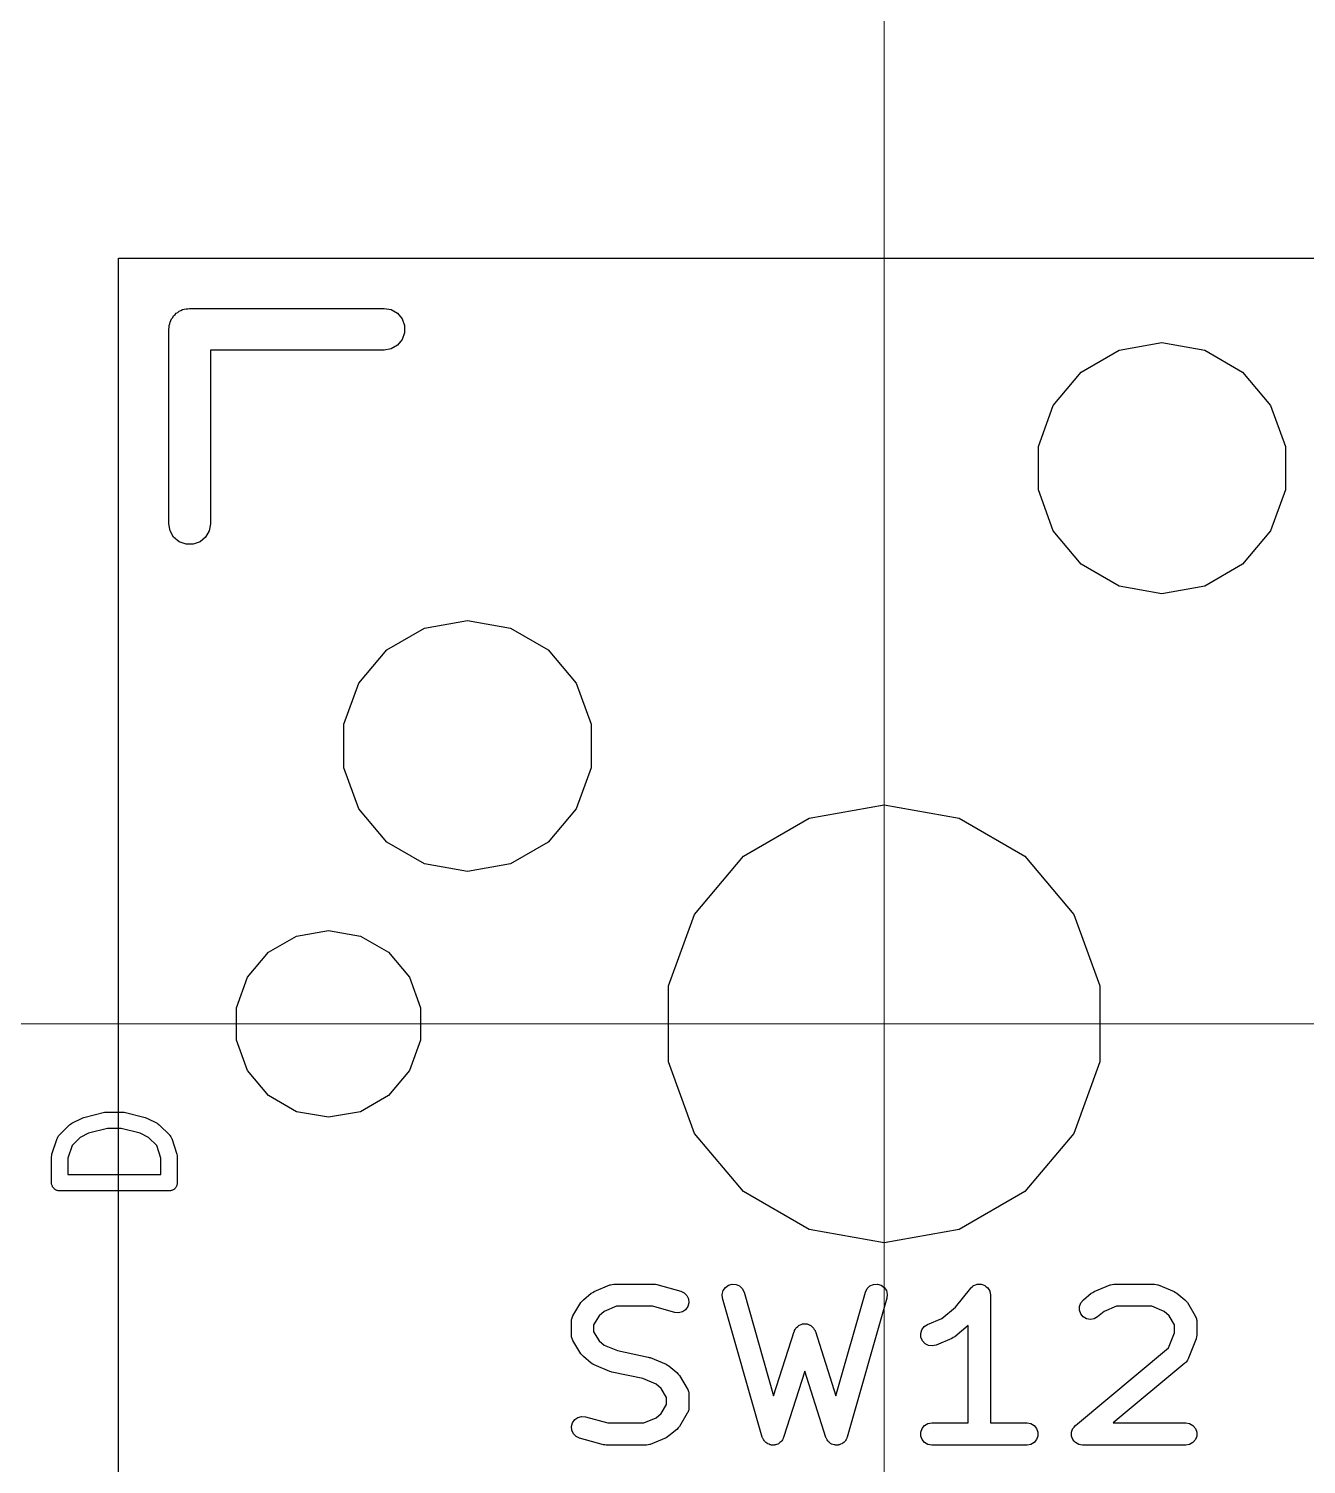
# Model space of a CAD drawing. Header units: millimetres. Extents: x 24 to 200, y 24 to 188.
# Drawn here: x 93.2 to 104.88, y 113.6 to 126.72 of the extents above; entities that cross this region are included whole.
import ezdxf

# ---------------------------------------------------------------- set-up
doc = ezdxf.new("R2010")
doc.units = ezdxf.units.MM
doc.layers.add('3_SwitchPlate', color=6, linetype='Continuous')
doc.layers.add('7_PCBサンプル', color=7, linetype='Continuous')
doc.layers.add('補助線', color=4, linetype='Continuous', lineweight=5, transparency=0.5)

# ---------------------------------------------------------------- blocks, each defined once
blk = doc.blocks.new('hhskb2-F.SilkS')
at = {"layer": '7_PCBサンプル'}
for p, q in [((81.6013, -62.4681), (81.6169, -62.4624)), ((81.6169, -62.4624), (81.6336, -62.4624)), ((81.6336, -62.4624), (81.65, -62.4595)), ((81.65, -62.4595), (83.428, -62.4595)), ((83.428, -62.4595), (83.4932, -62.471)), ((81.4681, -62.6013), (81.471, -62.5848)), ((81.471, -62.5848), (81.4793, -62.5704)), ((81.4793, -62.5704), (81.485, -62.5547)), ((81.485, -62.5547), (81.4957, -62.542)), ((81.4957, -62.542), (81.5041, -62.5275)), ((81.5041, -62.5275), (81.5168, -62.5168)), ((81.5168, -62.5168), (81.5275, -62.5041)), ((81.5275, -62.5041), (81.542, -62.4957)), ((81.542, -62.4957), (81.5547, -62.485)), ((81.5547, -62.485), (81.5704, -62.4793)), ((81.5704, -62.4793), (81.5848, -62.471)), ((81.5848, -62.471), (81.6013, -62.4681)), ((83.4932, -62.471), (83.5505, -62.5041)), ((83.5505, -62.5041), (83.593, -62.5547)), ((83.593, -62.5547), (83.6156, -62.6169)), ((81.4595, -62.65), (81.4624, -62.6336)), ((81.4595, -64.428), (81.4595, -62.65)), ((81.4624, -62.6169), (81.4681, -62.6013)), ((81.4624, -62.6336), (81.4624, -62.6169)), ((83.6156, -62.6831), (83.593, -62.7452)), ((83.6156, -62.6169), (83.6156, -62.6831)), ((83.428, -62.8405), (81.8405, -62.8405)), ((81.8405, -62.8405), (81.8405, -64.428)), ((83.4932, -62.829), (83.428, -62.8405)), ((83.5505, -62.7959), (83.4932, -62.829)), ((83.593, -62.7452), (83.5505, -62.7959)), ((89.8025, -63.0411), (90.1476, -62.8418)), ((90.1476, -62.8418), (90.54, -62.7726)), ((90.54, -62.7726), (90.9324, -62.8418)), ((90.9324, -62.8418), (91.2775, -63.0411)), ((89.5464, -63.3463), (89.8025, -63.0411)), ((91.2775, -63.0411), (91.5336, -63.3463)), ((89.4101, -63.7208), (89.5464, -63.3463)), ((91.5336, -63.3463), (91.6699, -63.7208)), ((89.4101, -64.1192), (89.4101, -63.7208)), ((91.6699, -63.7208), (91.6699, -64.1192)), ((89.5464, -64.4937), (89.4101, -64.1192)), ((91.6699, -64.1192), (91.5336, -64.4937)), ((81.471, -64.4932), (81.4595, -64.428)), ((81.8405, -64.428), (81.829, -64.4932)), ((81.5041, -64.5505), (81.471, -64.4932)), ((81.5547, -64.593), (81.5041, -64.5505)), ((81.7959, -64.5505), (81.7452, -64.593)), ((81.829, -64.4932), (81.7959, -64.5505)), ((89.8025, -64.7989), (89.5464, -64.4937)), ((91.5336, -64.4937), (91.2775, -64.7989)), ((81.6169, -64.6156), (81.5547, -64.593)), ((81.6831, -64.6156), (81.6169, -64.6156)), ((81.7452, -64.593), (81.6831, -64.6156)), ((90.1476, -64.9982), (89.8025, -64.7989)), ((91.2775, -64.7989), (90.9324, -64.9982)), ((90.54, -65.0674), (90.1476, -64.9982)), ((90.9324, -64.9982), (90.54, -65.0674)), ((83.7976, -65.3818), (84.19, -65.3126)), ((84.19, -65.3126), (84.5824, -65.3818)), ((83.4525, -65.5811), (83.7976, -65.3818)), ((84.5824, -65.3818), (84.9275, -65.5811)), ((83.1964, -65.8863), (83.4525, -65.5811)), ((84.9275, -65.5811), (85.1836, -65.8863)), ((83.0601, -66.2608), (83.1964, -65.8863)), ((85.1836, -65.8863), (85.3199, -66.2608)), ((83.0601, -66.6592), (83.0601, -66.2608)), ((85.3199, -66.2608), (85.3199, -66.6592)), ((83.1964, -67.0337), (83.0601, -66.6592)), ((85.3199, -66.6592), (85.1836, -67.0337)), ((83.4525, -67.3389), (83.1964, -67.0337)), ((85.1836, -67.0337), (84.9275, -67.3389)), ((87.3154, -67.1192), (88, -66.9985)), ((88, -66.9985), (88.6846, -67.1192)), ((86.7134, -67.4667), (87.3154, -67.1192)), ((88.6846, -67.1192), (89.2865, -67.4667)), ((83.7976, -67.5382), (83.4525, -67.3389)), ((84.9275, -67.3389), (84.5824, -67.5382)), ((84.19, -67.6074), (83.7976, -67.5382)), ((84.5824, -67.5382), (84.19, -67.6074)), ((86.2666, -67.9992), (86.7134, -67.4667)), ((89.2865, -67.4667), (89.7334, -67.9992)), ((86.0289, -68.6524), (86.2666, -67.9992)), ((89.7334, -67.9992), (89.9711, -68.6524)), ((82.371, -68.3457), (82.6279, -68.1974)), ((82.6279, -68.1974), (82.92, -68.1458)), ((82.92, -68.1458), (83.2121, -68.1974)), ((83.2121, -68.1974), (83.469, -68.3457)), ((82.1803, -68.5729), (82.371, -68.3457)), ((83.469, -68.3457), (83.6597, -68.5729)), ((82.0788, -68.8517), (82.1803, -68.5729)), ((83.6597, -68.5729), (83.7612, -68.8517)), ((86.0289, -69.3476), (86.0289, -68.6524)), ((89.9711, -68.6524), (89.9711, -69.3476)), ((82.0788, -69.1483), (82.0788, -68.8517)), ((83.7612, -68.8517), (83.7612, -69.1483)), ((82.1803, -69.4271), (82.0788, -69.1483)), ((83.7612, -69.1483), (83.6597, -69.4271)), ((86.2666, -70.0008), (86.0289, -69.3476)), ((89.9711, -69.3476), (89.7334, -70.0008)), ((82.371, -69.6543), (82.1803, -69.4271)), ((83.6597, -69.4271), (83.469, -69.6543)), ((82.6279, -69.8026), (82.371, -69.6543)), ((83.469, -69.6543), (83.2121, -69.8026)), ((82.92, -69.8541), (82.6279, -69.8026)), ((83.2121, -69.8026), (82.92, -69.8541)), ((86.7134, -70.5332), (86.2666, -70.0008)), ((89.7334, -70.0008), (89.2865, -70.5332)), ((87.3154, -70.8808), (86.7134, -70.5332)), ((89.2865, -70.5332), (88.6846, -70.8808)), ((88, -71.0015), (87.3154, -70.8808)), ((88.6846, -70.8808), (88, -71.0015)), ((85.3484, -71.4462), (85.4935, -71.3857)), ((85.4935, -71.3857), (85.4958, -71.3852)), ((85.4958, -71.3852), (85.4978, -71.3841)), ((85.4978, -71.3841), (85.5129, -71.3814)), ((85.5129, -71.3814), (85.5279, -71.378)), ((85.5279, -71.378), (85.5303, -71.3783)), ((85.5303, -71.3783), (85.5326, -71.3779)), ((85.5326, -71.3779), (85.8954, -71.3779)), ((85.8954, -71.3779), (85.909, -71.3803)), ((85.909, -71.3803), (85.9226, -71.3816)), ((85.9226, -71.3816), (86.1403, -71.4421)), ((86.5767, -71.3882), (86.6106, -71.3785)), ((86.6106, -71.3785), (86.6458, -71.381)), ((86.6458, -71.381), (86.678, -71.3953)), ((87.8705, -71.3953), (87.9028, -71.381)), ((87.9028, -71.381), (87.938, -71.3785)), ((87.938, -71.3785), (87.9719, -71.3882)), ((88.8201, -71.3915), (88.8355, -71.3859)), ((88.8355, -71.3859), (88.8509, -71.3799)), ((88.8509, -71.3799), (88.8521, -71.3799)), ((88.8521, -71.3799), (88.8532, -71.3795)), ((88.8532, -71.3795), (88.8696, -71.3795)), ((88.8696, -71.3795), (88.8862, -71.3791)), ((88.8862, -71.3791), (88.8873, -71.3795)), ((88.8873, -71.3795), (88.8885, -71.3795)), ((88.8885, -71.3795), (88.904, -71.3851)), ((88.904, -71.3851), (88.9196, -71.3904)), ((89.9204, -71.4462), (90.0655, -71.3857)), ((90.0655, -71.3857), (90.0678, -71.3852)), ((90.0678, -71.3852), (90.0698, -71.3841)), ((90.0698, -71.3841), (90.0849, -71.3814)), ((90.0849, -71.3814), (90.0999, -71.378)), ((90.0999, -71.378), (90.1023, -71.3783)), ((90.1023, -71.3783), (90.1046, -71.3779)), ((90.1046, -71.3779), (90.4674, -71.3779)), ((90.4674, -71.3779), (90.4697, -71.3783)), ((90.4697, -71.3783), (90.4721, -71.378)), ((90.4721, -71.378), (90.4871, -71.3814)), ((90.4871, -71.3814), (90.5022, -71.3841)), ((90.5022, -71.3841), (90.5042, -71.3852)), ((90.5042, -71.3852), (90.5065, -71.3857)), ((90.5065, -71.3857), (90.6516, -71.4462)), ((85.2498, -71.5224), (85.3224, -71.4619)), ((85.3224, -71.4619), (85.3356, -71.4544)), ((85.3356, -71.4544), (85.3484, -71.4462)), ((86.1403, -71.4421), (86.1722, -71.4573)), ((86.1722, -71.4573), (86.1969, -71.4825)), ((86.1969, -71.4825), (86.2115, -71.5146)), ((86.2115, -71.5146), (86.2143, -71.5498)), ((86.5198, -71.4723), (86.5284, -71.4381)), ((86.5235, -71.5074), (86.5198, -71.4723)), ((86.8863, -72.7774), (86.5235, -71.5074)), ((86.5284, -71.4381), (86.5481, -71.4089)), ((86.5481, -71.4089), (86.5767, -71.3882)), ((86.678, -71.3953), (86.7034, -71.4199)), ((86.7034, -71.4199), (86.7188, -71.4516)), ((86.7188, -71.4516), (86.9895, -72.399)), ((87.5591, -72.399), (87.8297, -71.4516)), ((88.0251, -71.5074), (87.6623, -72.7774)), ((87.8297, -71.4516), (87.8452, -71.4199)), ((87.8452, -71.4199), (87.8705, -71.3953)), ((87.9719, -71.3882), (88.0004, -71.4089)), ((88.0004, -71.4089), (88.0202, -71.4381)), ((88.0202, -71.4381), (88.0288, -71.4723)), ((88.0288, -71.4723), (88.0251, -71.5074)), ((88.6528, -71.5895), (88.7915, -71.4161)), ((88.7915, -71.4161), (88.7924, -71.4153)), ((88.7924, -71.4153), (88.793, -71.4142)), ((88.793, -71.4142), (88.8056, -71.4036)), ((88.8056, -71.4036), (88.818, -71.3927)), ((88.818, -71.3927), (88.8191, -71.3923)), ((88.8191, -71.3923), (88.8201, -71.3915)), ((88.9196, -71.3904), (88.9205, -71.3911)), ((88.9205, -71.3911), (88.9217, -71.3915)), ((88.9217, -71.3915), (88.9343, -71.4021)), ((88.9343, -71.4021), (88.9471, -71.4124)), ((88.9471, -71.4124), (88.9478, -71.4134)), ((88.9478, -71.4134), (88.9487, -71.4142)), ((88.9487, -71.4142), (88.9569, -71.4285)), ((88.9569, -71.4285), (88.9655, -71.4426)), ((88.9655, -71.4426), (88.9657, -71.4437)), ((88.9657, -71.4437), (88.9663, -71.4448)), ((88.9663, -71.4448), (88.9692, -71.461)), ((88.9692, -71.461), (88.9724, -71.4771)), ((88.9724, -71.4771), (88.9722, -71.4783)), ((88.9722, -71.4783), (88.9725, -71.4795)), ((88.9725, -71.4795), (88.9725, -72.6479)), ((89.8218, -71.5224), (89.8944, -71.4619)), ((89.8944, -71.4619), (89.9076, -71.4544)), ((89.9076, -71.4544), (89.9204, -71.4462)), ((90.6516, -71.4462), (90.6644, -71.4544)), ((90.6644, -71.4544), (90.6776, -71.4619)), ((90.6776, -71.4619), (90.7502, -71.5224)), ((85.1552, -71.6692), (85.2277, -71.5482)), ((85.2277, -71.5482), (85.2388, -71.5354)), ((85.2388, -71.5354), (85.2498, -71.5224)), ((85.4407, -71.6279), (85.3931, -71.6675)), ((85.5529, -71.5811), (85.4407, -71.6279)), ((85.8816, -71.5811), (85.5529, -71.5811)), ((86.0859, -71.6379), (85.8816, -71.5811)), ((86.1211, -71.6413), (86.0859, -71.6379)), ((86.1552, -71.6325), (86.1211, -71.6413)), ((86.1843, -71.6125), (86.1552, -71.6325)), ((86.2048, -71.5838), (86.1843, -71.6125)), ((86.2143, -71.5498), (86.2048, -71.5838)), ((88.5273, -71.694), (88.6528, -71.5895)), ((89.7867, -71.6178), (89.7869, -71.5825)), ((89.7987, -71.651), (89.7867, -71.6178)), ((89.7869, -71.5825), (89.799, -71.5494)), ((89.799, -71.5494), (89.8218, -71.5224)), ((90.0127, -71.6279), (89.9519, -71.6785)), ((90.1249, -71.5811), (90.0127, -71.6279)), ((90.4471, -71.5811), (90.1249, -71.5811)), ((90.5593, -71.6279), (90.4471, -71.5811)), ((90.6069, -71.6675), (90.5593, -71.6279)), ((90.7502, -71.5224), (90.7611, -71.5354)), ((90.7611, -71.5354), (90.7723, -71.5482)), ((90.7723, -71.5482), (90.8448, -71.6692)), ((85.1407, -71.7214), (85.1424, -71.7118)), ((85.1407, -71.8424), (85.1407, -71.7214)), ((85.1424, -71.7118), (85.1425, -71.7021)), ((85.1425, -71.7021), (85.1454, -71.6946)), ((85.1454, -71.6946), (85.1468, -71.6867)), ((85.1468, -71.6867), (85.1517, -71.6782)), ((85.1517, -71.6782), (85.1552, -71.6692)), ((85.3931, -71.6675), (85.3439, -71.7496)), ((85.3439, -71.7496), (85.3439, -71.8142)), ((87.1876, -71.7923), (87.1939, -71.7802)), ((87.1939, -71.7802), (87.1969, -71.7775)), ((87.1969, -71.7775), (87.1991, -71.7741)), ((87.1991, -71.7741), (87.2099, -71.7657)), ((87.2099, -71.7657), (87.2201, -71.7565)), ((87.2201, -71.7565), (87.2238, -71.7549)), ((87.2238, -71.7549), (87.227, -71.7525)), ((87.227, -71.7525), (87.24, -71.7483)), ((87.24, -71.7483), (87.2527, -71.7431)), ((87.2527, -71.7431), (87.2568, -71.7429)), ((87.2568, -71.7429), (87.2606, -71.7417)), ((87.2606, -71.7417), (87.2743, -71.7422)), ((87.2743, -71.7422), (87.288, -71.7417)), ((87.288, -71.7417), (87.2918, -71.7429)), ((87.2918, -71.7429), (87.2959, -71.7431)), ((87.2959, -71.7431), (87.3085, -71.7483)), ((87.3085, -71.7483), (87.3216, -71.7525)), ((87.3216, -71.7525), (87.3248, -71.7549)), ((87.3248, -71.7549), (87.3285, -71.7565)), ((87.3285, -71.7565), (87.3387, -71.7657)), ((87.3387, -71.7657), (87.3495, -71.7741)), ((87.3495, -71.7741), (87.3516, -71.7775)), ((87.3516, -71.7775), (87.3546, -71.7802)), ((87.3546, -71.7802), (87.361, -71.7923)), ((88.3452, -71.7957), (88.3666, -71.7676)), ((88.3666, -71.7676), (88.3964, -71.7486)), ((88.3964, -71.7486), (88.5273, -71.694)), ((88.7693, -71.7569), (88.6456, -71.86)), ((88.7693, -72.6479), (88.7693, -71.7569)), ((89.8213, -71.6781), (89.7987, -71.651)), ((89.8518, -71.6958), (89.8213, -71.6781)), ((89.8865, -71.7021), (89.8518, -71.6958)), ((89.9213, -71.6961), (89.8865, -71.7021)), ((89.9519, -71.6785), (89.9213, -71.6961)), ((90.6561, -71.7496), (90.6069, -71.6675)), ((90.6561, -71.8228), (90.6561, -71.7496)), ((90.8448, -71.6692), (90.8483, -71.6782)), ((90.8483, -71.6782), (90.8532, -71.6867)), ((90.8532, -71.6867), (90.8546, -71.6946)), ((90.8546, -71.6946), (90.8575, -71.7021)), ((90.8575, -71.7021), (90.8576, -71.7118)), ((90.8576, -71.7118), (90.8593, -71.7214)), ((90.8593, -71.7214), (90.8593, -71.8424)), ((85.1424, -71.852), (85.1407, -71.8424)), ((85.1425, -71.8617), (85.1424, -71.852)), ((85.1454, -71.8692), (85.1425, -71.8617)), ((85.1468, -71.8771), (85.1454, -71.8692)), ((85.1517, -71.8856), (85.1468, -71.8771)), ((85.1552, -71.8947), (85.1517, -71.8856)), ((85.2277, -72.0156), (85.1552, -71.8947)), ((85.3439, -71.8142), (85.3931, -71.8963)), ((85.3931, -71.8963), (85.4407, -71.9359)), ((86.9895, -72.399), (87.1775, -71.8114)), ((87.1775, -71.8114), (87.1794, -71.8078)), ((87.1794, -71.8078), (87.1803, -71.8039)), ((87.1803, -71.8039), (87.1876, -71.7923)), ((87.361, -71.7923), (87.3683, -71.8039)), ((87.3683, -71.8039), (87.3692, -71.8078)), ((87.3692, -71.8078), (87.3711, -71.8114)), ((87.3711, -71.8114), (87.5591, -72.399)), ((88.3347, -71.8293), (88.3452, -71.7957)), ((88.3363, -71.8646), (88.3347, -71.8293)), ((88.3499, -71.8971), (88.3363, -71.8646)), ((88.3737, -71.9231), (88.3499, -71.8971)), ((88.6196, -71.8757), (88.4745, -71.9362)), ((88.6324, -71.8675), (88.6196, -71.8757)), ((88.6456, -71.86), (88.6324, -71.8675)), ((90.6004, -71.9622), (90.6561, -71.8228)), ((90.852, -71.8801), (90.7795, -72.0615)), ((90.8524, -71.8785), (90.852, -71.8801)), ((90.8532, -71.8771), (90.8524, -71.8785)), ((90.856, -71.8613), (90.8532, -71.8771)), ((90.8593, -71.8456), (90.856, -71.8613)), ((90.8593, -71.8424), (90.859, -71.844)), ((90.859, -71.844), (90.8593, -71.8456)), ((85.2389, -72.0284), (85.2277, -72.0156)), ((85.2498, -72.0414), (85.2389, -72.0284)), ((85.3224, -72.1019), (85.2498, -72.0414)), ((85.4407, -71.9359), (85.5627, -71.9868)), ((85.5627, -71.9868), (85.8436, -72.0453)), ((88.4051, -71.9393), (88.3737, -71.9231)), ((88.4401, -71.9439), (88.4051, -71.9393)), ((88.4745, -71.9362), (88.4401, -71.9439)), ((89.7492, -72.6715), (90.6004, -71.9622)), ((85.3356, -72.1094), (85.3224, -72.1019)), ((85.3484, -72.1176), (85.3356, -72.1094)), ((85.4935, -72.1781), (85.3484, -72.1176)), ((85.8436, -72.0453), (85.8525, -72.0489)), ((85.8525, -72.0489), (85.8619, -72.051)), ((85.8619, -72.051), (86.0071, -72.1115)), ((86.0071, -72.1115), (86.0199, -72.1196)), ((86.0199, -72.1196), (86.033, -72.1272)), ((86.033, -72.1272), (86.1056, -72.1877)), ((90.7502, -72.1019), (90.0949, -72.6479)), ((90.755, -72.0962), (90.7502, -72.1019)), ((90.7609, -72.0915), (90.755, -72.0962)), ((90.7663, -72.0828), (90.7609, -72.0915)), ((90.773, -72.0749), (90.7663, -72.0828)), ((90.7755, -72.0679), (90.773, -72.0749)), ((90.7795, -72.0615), (90.7755, -72.0679)), ((85.5029, -72.1802), (85.4935, -72.1781)), ((85.5118, -72.1838), (85.5029, -72.1802)), ((85.7927, -72.2423), (85.5118, -72.1838)), ((85.9148, -72.2931), (85.7927, -72.2423)), ((85.9623, -72.3327), (85.9148, -72.2931)), ((86.1056, -72.1877), (86.1166, -72.2006)), ((86.1166, -72.2006), (86.1277, -72.2134)), ((86.1277, -72.2134), (86.2003, -72.3344)), ((87.2743, -72.1757), (87.0808, -72.7805)), ((87.4678, -72.7805), (87.2743, -72.1757)), ((86.0115, -72.4148), (85.9623, -72.3327)), ((86.0115, -72.4795), (86.0115, -72.4148)), ((86.2003, -72.3344), (86.2037, -72.3435)), ((86.2037, -72.3435), (86.2086, -72.3519)), ((86.2086, -72.3519), (86.21, -72.3598)), ((86.21, -72.3598), (86.2129, -72.3673)), ((86.2129, -72.3673), (86.2131, -72.3771)), ((86.2131, -72.3771), (86.2147, -72.3867)), ((86.2147, -72.3867), (86.2147, -72.5076)), ((85.9148, -72.6012), (85.9623, -72.5615)), ((85.9623, -72.5615), (86.0115, -72.4795)), ((86.2003, -72.5599), (86.1277, -72.6808)), ((86.2037, -72.5508), (86.2003, -72.5599)), ((86.2086, -72.5424), (86.2037, -72.5508)), ((86.21, -72.5344), (86.2086, -72.5424)), ((86.2129, -72.5269), (86.21, -72.5344)), ((86.2131, -72.5172), (86.2129, -72.5269)), ((86.2147, -72.5076), (86.2131, -72.5172)), ((85.1412, -72.6793), (85.1506, -72.6453)), ((85.1439, -72.7144), (85.1412, -72.6793)), ((85.1506, -72.6453), (85.1711, -72.6166)), ((85.1711, -72.6166), (85.2002, -72.5966)), ((85.2002, -72.5966), (85.2344, -72.5878)), ((85.2344, -72.5878), (85.2695, -72.5912)), ((85.2695, -72.5912), (85.4738, -72.6479)), ((85.4738, -72.6479), (85.8025, -72.6479)), ((85.8025, -72.6479), (85.9148, -72.6012)), ((86.1166, -72.6937), (86.1056, -72.7066)), ((86.1277, -72.6808), (86.1166, -72.6937)), ((88.3354, -72.7319), (88.3474, -72.6987)), ((88.3474, -72.6987), (88.3701, -72.6717)), ((88.3701, -72.6717), (88.4007, -72.6541)), ((88.4007, -72.6541), (88.4354, -72.6479)), ((88.4354, -72.6479), (88.7693, -72.6479)), ((88.9725, -72.6479), (89.3063, -72.6479)), ((89.3063, -72.6479), (89.341, -72.6541)), ((89.341, -72.6541), (89.3716, -72.6717)), ((89.3716, -72.6717), (89.3943, -72.6987)), ((89.3943, -72.6987), (89.4063, -72.7319)), ((89.7203, -72.7151), (89.7263, -72.6987)), ((89.7263, -72.6987), (89.7264, -72.6986)), ((89.7264, -72.6986), (89.7265, -72.6984)), ((89.7265, -72.6984), (89.7378, -72.685)), ((89.7378, -72.685), (89.749, -72.6717)), ((89.749, -72.6717), (89.7491, -72.6716)), ((89.7491, -72.6716), (89.7492, -72.6715)), ((90.0949, -72.6479), (90.7577, -72.6479)), ((90.7577, -72.6479), (90.7925, -72.6541)), ((90.7925, -72.6541), (90.823, -72.6717)), ((90.823, -72.6717), (90.8457, -72.6987)), ((90.8457, -72.6987), (90.8578, -72.7319)), ((85.1585, -72.7466), (85.1439, -72.7144)), ((85.1833, -72.7717), (85.1585, -72.7466)), ((85.2151, -72.7869), (85.1833, -72.7717)), ((85.4328, -72.8474), (85.2151, -72.7869)), ((86.0071, -72.7828), (85.8619, -72.8433)), ((86.0199, -72.7746), (86.0071, -72.7828)), ((86.033, -72.7671), (86.0199, -72.7746)), ((86.1056, -72.7066), (86.033, -72.7671)), ((86.8888, -72.7825), (86.8863, -72.7774)), ((86.89, -72.788), (86.8888, -72.7825)), ((86.8964, -72.7983), (86.89, -72.788)), ((86.9017, -72.8092), (86.8964, -72.7983)), ((86.9058, -72.8131), (86.9017, -72.8092)), ((86.9088, -72.8178), (86.9058, -72.8131)), ((86.9184, -72.8253), (86.9088, -72.8178)), ((86.9271, -72.8337), (86.9184, -72.8253)), ((87.0472, -72.8273), (87.0382, -72.8354)), ((87.057, -72.8202), (87.0472, -72.8273)), ((87.0602, -72.8155), (87.057, -72.8202)), ((87.0643, -72.8117), (87.0602, -72.8155)), ((87.07, -72.801), (87.0643, -72.8117)), ((87.0768, -72.7909), (87.07, -72.801)), ((87.0781, -72.7855), (87.0768, -72.7909)), ((87.0808, -72.7805), (87.0781, -72.7855)), ((87.4704, -72.7855), (87.4678, -72.7805)), ((87.4718, -72.7909), (87.4704, -72.7855)), ((87.4786, -72.801), (87.4718, -72.7909)), ((87.4842, -72.8117), (87.4786, -72.801)), ((87.4884, -72.8155), (87.4842, -72.8117)), ((87.4916, -72.8202), (87.4884, -72.8155)), ((87.5014, -72.8273), (87.4916, -72.8202)), ((87.5103, -72.8354), (87.5014, -72.8273)), ((87.6302, -72.8253), (87.6215, -72.8337)), ((87.6398, -72.8178), (87.6302, -72.8253)), ((87.6428, -72.8131), (87.6398, -72.8178)), ((87.6468, -72.8092), (87.6428, -72.8131)), ((87.6521, -72.7983), (87.6468, -72.8092)), ((87.6586, -72.788), (87.6521, -72.7983)), ((87.6598, -72.7825), (87.6586, -72.788)), ((87.6623, -72.7774), (87.6598, -72.7825)), ((88.3354, -72.7672), (88.3354, -72.7319)), ((88.3474, -72.8003), (88.3354, -72.7672)), ((88.3701, -72.8274), (88.3474, -72.8003)), ((88.4007, -72.845), (88.3701, -72.8274)), ((89.3716, -72.8274), (89.341, -72.845)), ((89.3943, -72.8003), (89.3716, -72.8274)), ((89.4063, -72.7672), (89.3943, -72.8003)), ((89.4063, -72.7319), (89.4063, -72.7672)), ((89.7142, -72.7319), (89.7143, -72.7317)), ((89.7142, -72.7492), (89.7142, -72.7319)), ((89.7142, -72.7668), (89.7142, -72.7492)), ((89.7142, -72.767), (89.7142, -72.7668)), ((89.7142, -72.7672), (89.7142, -72.767)), ((89.7202, -72.7835), (89.7142, -72.7672)), ((89.7143, -72.7315), (89.7203, -72.7151)), ((89.7143, -72.7317), (89.7143, -72.7315)), ((89.7261, -72.8), (89.7202, -72.7835)), ((89.7262, -72.8002), (89.7261, -72.8)), ((89.7263, -72.8003), (89.7262, -72.8002)), ((89.7376, -72.8138), (89.7263, -72.8003)), ((89.7487, -72.8271), (89.7376, -72.8138)), ((89.7489, -72.8272), (89.7487, -72.8271)), ((89.749, -72.8274), (89.7489, -72.8272)), ((89.7642, -72.8361), (89.749, -72.8274)), ((90.823, -72.8274), (90.7925, -72.845)), ((90.8457, -72.8003), (90.823, -72.8274)), ((90.8578, -72.7672), (90.8457, -72.8003)), ((90.8578, -72.7319), (90.8578, -72.7672)), ((85.4465, -72.8487), (85.4328, -72.8474)), ((85.46, -72.8511), (85.4465, -72.8487)), ((85.8229, -72.8511), (85.46, -72.8511)), ((85.8252, -72.8507), (85.8229, -72.8511)), ((85.8275, -72.851), (85.8252, -72.8507)), ((85.8425, -72.8477), (85.8275, -72.851)), ((85.8576, -72.845), (85.8425, -72.8477)), ((85.8596, -72.8438), (85.8576, -72.845)), ((85.8619, -72.8433), (85.8596, -72.8438)), ((86.9322, -72.836), (86.9271, -72.8337)), ((86.9367, -72.8394), (86.9322, -72.836)), ((86.9483, -72.8431), (86.9367, -72.8394)), ((86.9593, -72.8481), (86.9483, -72.8431)), ((86.9649, -72.8485), (86.9593, -72.8481)), ((86.9703, -72.8502), (86.9649, -72.8485)), ((86.9824, -72.8497), (86.9703, -72.8502)), ((86.9945, -72.8506), (86.9824, -72.8497)), ((86.9999, -72.849), (86.9945, -72.8506)), ((87.0056, -72.8488), (86.9999, -72.849)), ((87.0168, -72.8442), (87.0056, -72.8488)), ((87.0285, -72.8409), (87.0168, -72.8442)), ((87.033, -72.8376), (87.0285, -72.8409)), ((87.0382, -72.8354), (87.033, -72.8376)), ((87.5156, -72.8376), (87.5103, -72.8354)), ((87.5201, -72.8409), (87.5156, -72.8376)), ((87.5318, -72.8442), (87.5201, -72.8409)), ((87.543, -72.8488), (87.5318, -72.8442)), ((87.5486, -72.849), (87.543, -72.8488)), ((87.554, -72.8506), (87.5486, -72.849)), ((87.5661, -72.8497), (87.554, -72.8506)), ((87.5783, -72.8502), (87.5661, -72.8497)), ((87.5836, -72.8485), (87.5783, -72.8502)), ((87.5892, -72.8481), (87.5836, -72.8485)), ((87.6003, -72.8431), (87.5892, -72.8481)), ((87.6119, -72.8394), (87.6003, -72.8431)), ((87.6163, -72.836), (87.6119, -72.8394)), ((87.6215, -72.8337), (87.6163, -72.836)), ((88.4354, -72.8511), (88.4007, -72.845)), ((89.3063, -72.8511), (88.4354, -72.8511)), ((89.341, -72.845), (89.3063, -72.8511)), ((89.7792, -72.8449), (89.7642, -72.8361)), ((89.7794, -72.8449), (89.7792, -72.8449)), ((89.7795, -72.845), (89.7794, -72.8449)), ((89.7969, -72.8481), (89.7795, -72.845)), ((89.8139, -72.8511), (89.7969, -72.8481)), ((89.8141, -72.8511), (89.8139, -72.8511)), ((89.8143, -72.8511), (89.8141, -72.8511)), ((90.7577, -72.8511), (89.8143, -72.8511)), ((90.7925, -72.845), (90.7577, -72.8511))]:
    blk.add_line(p, q, dxfattribs=at)
blk = doc.blocks.new('hhskb2-F.Fab')
at = {"layer": '7_PCBサンプル'}
for p, q in [((80.6823, -69.8553), (80.8728, -69.8077)), ((80.8728, -69.8077), (80.8819, -69.8071)), ((80.8819, -69.8071), (80.891, -69.8055)), ((80.891, -69.8055), (81.0338, -69.8055)), ((81.0338, -69.8055), (81.0428, -69.8071)), ((81.0428, -69.8071), (81.052, -69.8077)), ((81.052, -69.8077), (81.2425, -69.8553)), ((80.457, -70.0179), (80.5522, -69.9227)), ((80.5522, -69.9227), (80.562, -69.9158)), ((80.562, -69.9158), (80.5717, -69.9086)), ((80.5717, -69.9086), (80.6669, -69.861)), ((80.6669, -69.861), (80.6748, -69.8587)), ((80.6748, -69.8587), (80.6823, -69.8553)), ((81.2425, -69.8553), (81.25, -69.8587)), ((81.25, -69.8587), (81.2578, -69.861)), ((81.2578, -69.861), (81.3531, -69.9086)), ((81.3531, -69.9086), (81.3627, -69.9158)), ((81.3627, -69.9158), (81.3726, -69.9227)), ((81.3726, -69.9227), (81.4678, -70.0179)), ((80.3912, -70.1901), (80.4388, -70.0472)), ((80.4388, -70.0472), (80.4409, -70.0434)), ((80.4409, -70.0434), (80.442, -70.0393)), ((80.442, -70.0393), (80.4471, -70.0321)), ((80.4471, -70.0321), (80.4513, -70.0243)), ((80.4513, -70.0243), (80.4545, -70.0215)), ((80.4545, -70.0215), (80.457, -70.0179)), ((80.6497, -70.0374), (80.5756, -70.1115)), ((80.7267, -69.9989), (80.6497, -70.0374)), ((80.9002, -69.9555), (80.7267, -69.9989)), ((81.0246, -69.9555), (80.9002, -69.9555)), ((81.1981, -69.9989), (81.0246, -69.9555)), ((81.2751, -70.0374), (81.1981, -69.9989)), ((81.3492, -70.1115), (81.2751, -70.0374)), ((81.4678, -70.0179), (81.4703, -70.0215)), ((81.4703, -70.0215), (81.4735, -70.0243)), ((81.4735, -70.0243), (81.4777, -70.0321)), ((81.4777, -70.0321), (81.4827, -70.0393)), ((81.4827, -70.0393), (81.4839, -70.0434)), ((81.4839, -70.0434), (81.4859, -70.0472)), ((81.4859, -70.0472), (81.5335, -70.1901)), ((80.3874, -70.2138), (80.3895, -70.202)), ((80.3895, -70.202), (80.3912, -70.1901)), ((80.5756, -70.1115), (80.5374, -70.226)), ((81.3874, -70.226), (81.3492, -70.1115)), ((81.5335, -70.1901), (81.5353, -70.202)), ((81.5353, -70.202), (81.5374, -70.2138)), ((80.3874, -70.4519), (80.3874, -70.2138)), ((80.5374, -70.226), (80.5374, -70.3769)), ((81.3874, -70.3769), (81.3874, -70.226)), ((81.5374, -70.2138), (81.5374, -70.4519)), ((80.3885, -70.4584), (80.3874, -70.4519)), ((80.3885, -70.4649), (80.3885, -70.4584)), ((80.3908, -70.4711), (80.3885, -70.4649)), ((80.5374, -70.3769), (81.3874, -70.3769)), ((81.5362, -70.4649), (81.534, -70.4711)), ((81.5374, -70.4519), (81.5362, -70.4584)), ((81.5362, -70.4584), (81.5362, -70.4649)), ((80.3919, -70.4776), (80.3908, -70.4711)), ((80.3952, -70.4832), (80.3919, -70.4776)), ((80.3974, -70.4894), (80.3952, -70.4832)), ((80.4016, -70.4944), (80.3974, -70.4894)), ((80.4049, -70.5001), (80.4016, -70.4944)), ((80.41, -70.5043), (80.4049, -70.5001)), ((80.4142, -70.5094), (80.41, -70.5043)), ((80.4199, -70.5126), (80.4142, -70.5094)), ((80.4249, -70.5169), (80.4199, -70.5126)), ((80.431, -70.5191), (80.4249, -70.5169)), ((80.4367, -70.5224), (80.431, -70.5191)), ((80.4432, -70.5235), (80.4367, -70.5224)), ((80.4494, -70.5258), (80.4432, -70.5235)), ((80.4559, -70.5258), (80.4494, -70.5258)), ((80.4624, -70.5269), (80.4559, -70.5258)), ((81.4624, -70.5269), (80.4624, -70.5269)), ((81.4688, -70.5258), (81.4624, -70.5269)), ((81.4754, -70.5258), (81.4688, -70.5258)), ((81.4816, -70.5235), (81.4754, -70.5258)), ((81.488, -70.5224), (81.4816, -70.5235)), ((81.4937, -70.5191), (81.488, -70.5224)), ((81.4999, -70.5169), (81.4937, -70.5191)), ((81.5049, -70.5126), (81.4999, -70.5169)), ((81.5106, -70.5094), (81.5049, -70.5126)), ((81.5148, -70.5043), (81.5106, -70.5094)), ((81.5198, -70.5001), (81.5148, -70.5043)), ((81.5231, -70.4944), (81.5198, -70.5001)), ((81.5273, -70.4894), (81.5231, -70.4944)), ((81.5296, -70.4832), (81.5273, -70.4894)), ((81.5329, -70.4776), (81.5296, -70.4832)), ((81.534, -70.4711), (81.5329, -70.4776))]:
    blk.add_line(p, q, dxfattribs=at)

msp = doc.modelspace()

# ---------------------------------------------------------------- linework, layer by layer
at = {"layer": '3_SwitchPlate'}
msp.add_lwpolyline([(94.025, 110.625), (94.025, 124.625), (108.025, 124.625), (108.025, 110.625)], close=True, dxfattribs=at)
at = {"layer": '補助線'}
for p, q in [((101.025, 171.2), (101.025, 69.882)), ((45.855, 117.625), (185.21, 117.625))]:
    msp.add_line(p, q, dxfattribs=at)

# ---------------------------------------------------------------- block references
for name in ['hhskb2-F.SilkS', 'hhskb2-F.Fab']:
    msp.add_blockref(name, (13.025, 186.625))

doc.saveas('drawing.dxf')
